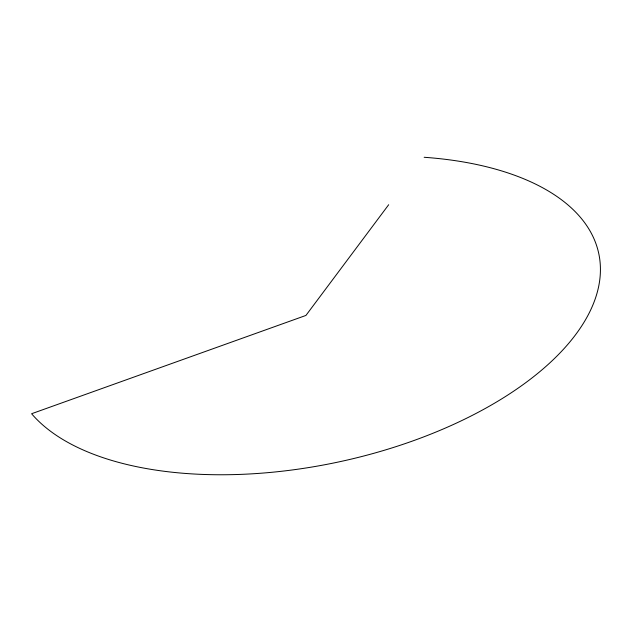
<?xml version="1.0" encoding="UTF-8"?>
<svg xmlns="http://www.w3.org/2000/svg" width="632" height="632" viewBox="0 0 632 632"><rect width="100%" height="100%" fill="white"/><g stroke="black" fill="none" stroke-linecap="round" stroke-linejoin="round"><path stroke-width="0.95" d="M388.68 204.728L305.928 315.439L31.6 413.731A299.307 150.108 -11.9 0 0 509.89 393.673A299.307 150.108 -11.9 0 0 424.151 157.281"/></g></svg>
